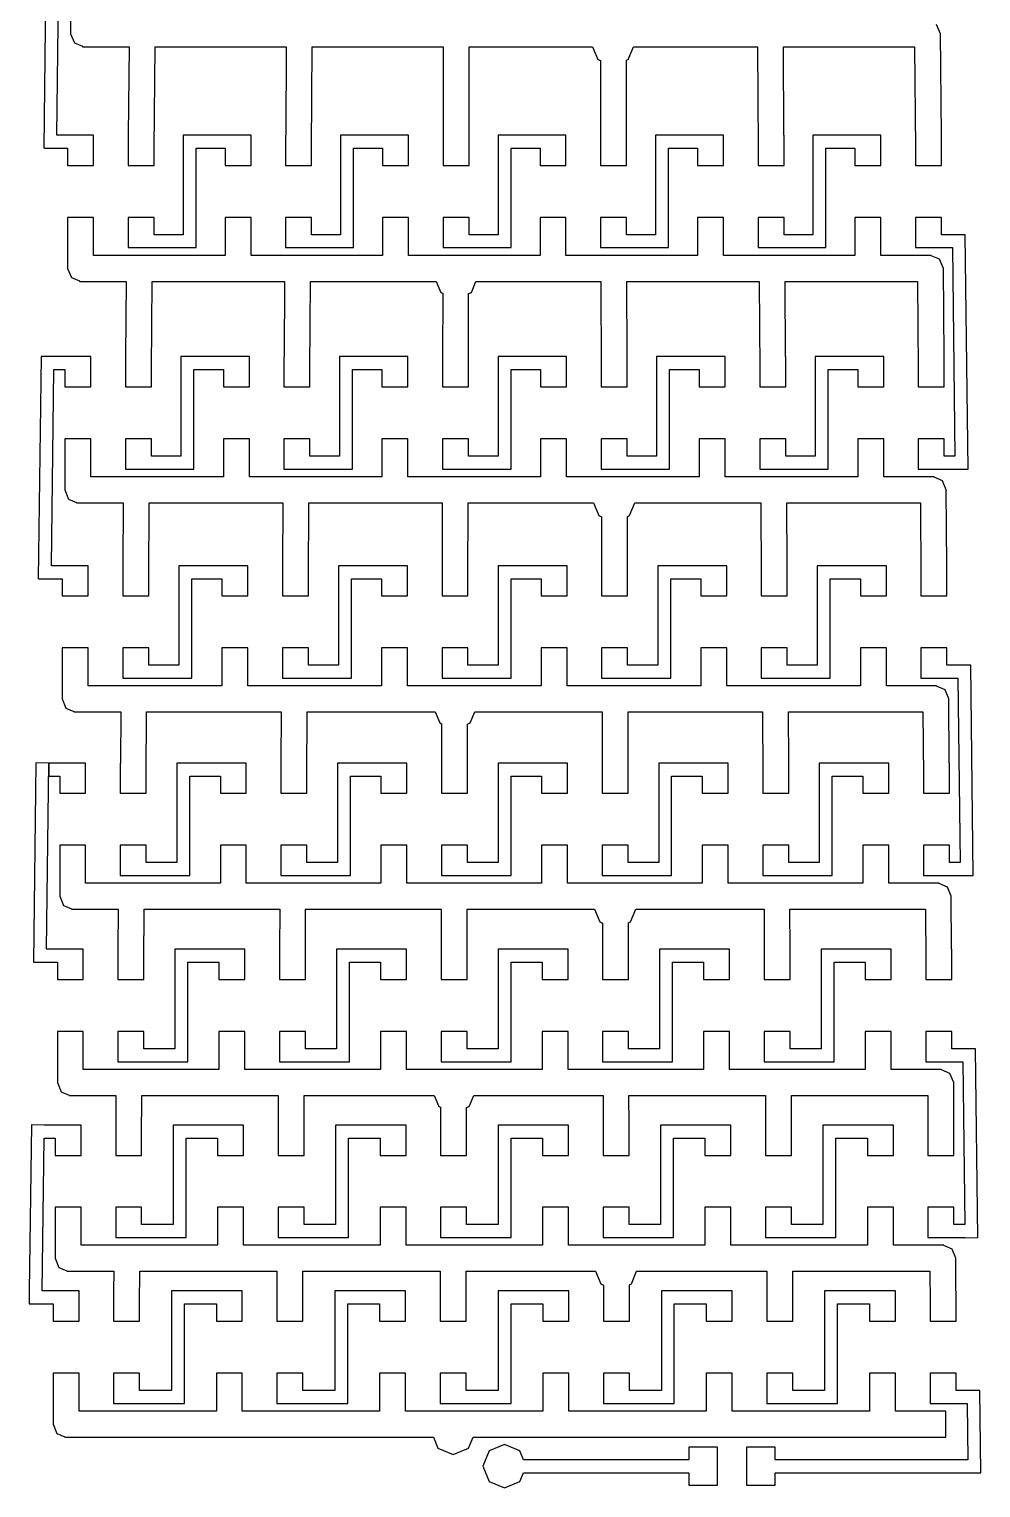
# Model space of a CAD drawing. Header units: metres. Extents: x 1 to 104, y 0 to 275.
# Drawn here: x 49 to 104, y 0.6 to 84.9 of the extents above; entities that cross this region are included whole.
import ezdxf

# ---------------------------------------------------------------- set-up
doc = ezdxf.new("R2010")
doc.units = ezdxf.units.M

msp = doc.modelspace()

# ---------------------------------------------------------------- linework, layer by layer
for p, q in [((50.0436, 92.3732), (49.8688, 78.0641)), ((50.6279, 78.8039), (50.7844, 91.614)), ((51.4186, 87.614), (51.4186, 84.664)), ((101.694, 84.664), (101.474, 85.1943)), ((51.4186, 84.664), (51.6383, 84.1337)), ((101.746, 78.8039), (101.694, 84.664)), ((51.6383, 84.1337), (52.1009, 83.942)), ((52.1009, 83.942), (52.1009, 83.914)), ((52.1009, 83.914), (54.7993, 83.914)), ((54.7993, 83.914), (54.7544, 78.8039)), ((56.2478, 78.0539), (56.2993, 83.914)), ((56.2993, 83.914), (63.8795, 83.914)), ((63.8795, 83.914), (63.8526, 78.8039)), ((65.3487, 78.0539), (65.3795, 83.914)), ((65.3795, 83.914), (72.9599, 83.914)), ((72.9599, 83.914), (72.9509, 78.8039)), ((74.4496, 78.0539), (74.4599, 83.914)), ((74.4599, 83.914), (81.5784, 83.914)), ((81.5784, 83.914), (81.8824, 83.1801)), ((83.6502, 83.1801), (83.9541, 83.914)), ((83.9541, 83.914), (91.1204, 83.914)), ((91.1204, 83.914), (91.1513, 78.0539)), ((92.6474, 78.8039), (92.6204, 83.914)), ((92.6204, 83.914), (100.201, 83.914)), ((100.201, 83.914), (100.252, 78.0539)), ((81.8824, 83.1801), (82.0415, 83.1142)), ((82.0415, 83.1142), (82.0504, 78.0539)), ((83.5415, 83.1351), (83.6502, 83.1801)), ((83.5491, 78.8039), (83.5415, 83.1351)), ((52.7478, 78.8039), (50.6279, 78.8039)), ((52.7478, 77.0539), (52.7478, 78.8039)), ((54.7544, 78.8039), (54.7478, 78.8039)), ((54.7478, 78.8039), (54.7478, 77.0539)), ((61.8487, 78.8039), (57.9232, 78.8039)), ((57.9232, 78.8039), (57.9232, 73.0539)), ((61.8487, 77.0539), (61.8487, 78.8039)), ((63.8526, 78.8039), (63.8487, 78.8039)), ((63.8487, 78.8039), (63.8487, 77.0539)), ((70.9496, 78.8039), (67.0241, 78.8039)), ((67.0241, 78.8039), (67.0241, 73.0539)), ((70.9496, 77.0539), (70.9496, 78.8039)), ((72.9509, 78.8039), (72.9496, 78.8039)), ((72.9496, 78.8039), (72.9496, 77.0539)), ((80.0504, 78.8039), (76.125, 78.8039)), ((76.125, 78.8039), (76.125, 73.0539)), ((80.0504, 77.0539), (80.0504, 78.8039)), ((83.5504, 78.8039), (83.5491, 78.8039)), ((83.5504, 77.0539), (83.5504, 78.8039)), ((89.1513, 78.8039), (85.2259, 78.8039)), ((85.2259, 78.8039), (85.2259, 73.0539)), ((89.1513, 77.0539), (89.1513, 78.8039)), ((92.6513, 78.8039), (92.6474, 78.8039)), ((92.6513, 77.0539), (92.6513, 78.8039)), ((98.2522, 78.8039), (94.3268, 78.8039)), ((94.3268, 78.8039), (94.3268, 73.0539)), ((98.2522, 77.0539), (98.2522, 78.8039)), ((101.752, 78.8039), (101.746, 78.8039)), ((101.752, 77.0539), (101.752, 78.8039)), ((49.8688, 78.0641), (49.9186, 78.0635)), ((49.9186, 78.0635), (49.9186, 78.0539)), ((49.9186, 78.0539), (51.2478, 78.0539)), ((51.2478, 78.0539), (51.2478, 77.0539)), ((56.2478, 77.0539), (56.2478, 78.0539)), ((58.6732, 78.0539), (60.3487, 78.0539)), ((58.6732, 72.3039), (58.6732, 78.0539)), ((60.3487, 78.0539), (60.3487, 77.0539)), ((65.3487, 77.0539), (65.3487, 78.0539)), ((67.7741, 78.0539), (69.4496, 78.0539)), ((67.7741, 72.3039), (67.7741, 78.0539)), ((69.4496, 78.0539), (69.4496, 77.0539)), ((74.4496, 77.0539), (74.4496, 78.0539)), ((76.875, 78.0539), (78.5504, 78.0539)), ((76.875, 72.3039), (76.875, 78.0539)), ((78.5504, 78.0539), (78.5504, 77.0539)), ((82.0504, 78.0539), (82.0504, 77.0539)), ((85.9759, 78.0539), (87.6513, 78.0539)), ((85.9759, 72.3039), (85.9759, 78.0539)), ((87.6513, 78.0539), (87.6513, 77.0539)), ((91.1513, 78.0539), (91.1513, 77.0539)), ((95.0768, 78.0539), (96.7522, 78.0539)), ((95.0768, 72.3039), (95.0768, 78.0539)), ((96.7522, 78.0539), (96.7522, 77.0539)), ((100.252, 78.0539), (100.252, 77.0539)), ((51.2478, 77.0539), (52.7478, 77.0539)), ((54.7478, 77.0539), (56.2478, 77.0539)), ((60.3487, 77.0539), (61.8487, 77.0539)), ((63.8487, 77.0539), (65.3487, 77.0539)), ((69.4496, 77.0539), (70.9496, 77.0539)), ((72.9496, 77.0539), (74.4496, 77.0539)), ((78.5504, 77.0539), (80.0504, 77.0539)), ((82.0504, 77.0539), (83.5504, 77.0539)), ((87.6513, 77.0539), (89.1513, 77.0539)), ((91.1513, 77.0539), (92.6513, 77.0539)), ((96.7522, 77.0539), (98.2522, 77.0539)), ((100.252, 77.0539), (101.752, 77.0539)), ((52.7478, 74.0539), (51.2478, 74.0539)), ((51.2478, 74.0539), (51.2478, 71.1039)), ((52.7478, 71.8539), (52.7478, 74.0539)), ((56.2478, 74.0539), (54.7478, 74.0539)), ((54.7478, 74.0539), (54.7478, 72.3039)), ((56.2478, 73.0539), (56.2478, 74.0539)), ((61.8487, 74.0539), (60.3487, 74.0539)), ((60.3487, 74.0539), (60.3487, 71.8539)), ((61.8487, 71.8539), (61.8487, 74.0539)), ((65.3487, 74.0539), (63.8487, 74.0539)), ((63.8487, 74.0539), (63.8487, 72.3039)), ((65.3487, 73.0539), (65.3487, 74.0539)), ((70.9496, 74.0539), (69.4496, 74.0539)), ((69.4496, 74.0539), (69.4496, 71.8539)), ((70.9496, 71.8539), (70.9496, 74.0539)), ((74.4496, 74.0539), (72.9496, 74.0539)), ((72.9496, 74.0539), (72.9496, 72.3039)), ((74.4496, 73.0539), (74.4496, 74.0539)), ((80.0504, 74.0539), (78.5504, 74.0539)), ((78.5504, 74.0539), (78.5504, 71.8539)), ((80.0504, 71.8539), (80.0504, 74.0539)), ((83.5504, 74.0539), (82.0504, 74.0539)), ((82.0504, 74.0539), (82.0504, 72.3039)), ((83.5504, 73.0539), (83.5504, 74.0539)), ((89.1513, 74.0539), (87.6513, 74.0539)), ((87.6513, 74.0539), (87.6513, 71.8539)), ((89.1513, 71.8539), (89.1513, 74.0539)), ((92.6513, 74.0539), (91.1513, 74.0539)), ((91.1513, 74.0539), (91.1513, 72.3039)), ((92.6513, 73.0539), (92.6513, 74.0539)), ((98.2522, 74.0539), (96.7522, 74.0539)), ((96.7522, 74.0539), (96.7522, 71.8539)), ((98.2522, 71.8539), (98.2522, 74.0539)), ((101.752, 74.0539), (100.252, 74.0539)), ((100.252, 74.0539), (100.252, 72.3039)), ((101.752, 73.0539), (101.752, 74.0539)), ((57.9232, 73.0539), (56.2478, 73.0539)), ((67.0241, 73.0539), (65.3487, 73.0539)), ((76.125, 73.0539), (74.4496, 73.0539)), ((85.2259, 73.0539), (83.5504, 73.0539)), ((94.3268, 73.0539), (92.6513, 73.0539)), ((102.752, 73.0539), (101.752, 73.0539)), ((103.127, 73.0539), (102.752, 73.0493)), ((102.752, 73.0493), (102.752, 73.0539)), ((103.293, 59.5059), (103.127, 73.0539)), ((60.3487, 71.8539), (52.7478, 71.8539)), ((54.7478, 72.3039), (58.6732, 72.3039)), ((69.4496, 71.8539), (61.8487, 71.8539)), ((63.8487, 72.3039), (67.7741, 72.3039)), ((78.5504, 71.8539), (70.9496, 71.8539)), ((72.9496, 72.3039), (76.875, 72.3039)), ((87.6513, 71.8539), (80.0504, 71.8539)), ((82.0504, 72.3039), (85.9759, 72.3039)), ((96.7522, 71.8539), (89.1513, 71.8539)), ((91.1513, 72.3039), (95.0768, 72.3039)), ((101.16, 71.8539), (98.2522, 71.8539)), ((100.252, 72.3039), (102.386, 72.3039)), ((101.16, 71.8353), (101.16, 71.8539)), ((101.645, 71.6342), (101.16, 71.8353)), ((102.386, 72.3039), (102.534, 60.2549)), ((51.2478, 71.1039), (51.4674, 70.5736)), ((101.865, 71.1039), (101.645, 71.6342)), ((101.907, 66.0049), (101.865, 71.1039)), ((51.4674, 70.5736), (51.9301, 70.3819)), ((51.9301, 70.3819), (51.9301, 70.3539)), ((51.9301, 70.3539), (54.6288, 70.3539)), ((54.6288, 70.3539), (54.5928, 66.0049)), ((56.0865, 65.2549), (56.1288, 70.3539)), ((56.1288, 70.3539), (63.7773, 70.3539)), ((63.7773, 70.3539), (63.7556, 66.0049)), ((65.2519, 65.2549), (65.2773, 70.3539)), ((65.2773, 70.3539), (72.5531, 70.3539)), ((72.5531, 70.3539), (72.8157, 69.72)), ((74.5834, 69.72), (74.846, 70.3539)), ((74.846, 70.3539), (82.0742, 70.3539)), ((82.0742, 70.3539), (82.0827, 65.2549)), ((83.5815, 66.0049), (83.5742, 70.3539)), ((83.5742, 70.3539), (91.2227, 70.3539)), ((91.2227, 70.3539), (91.2481, 65.2549)), ((92.7443, 66.0049), (92.7227, 70.3539)), ((92.7227, 70.3539), (100.371, 70.3539)), ((100.371, 70.3539), (100.413, 65.2549)), ((72.8157, 69.72), (72.9246, 69.6749)), ((72.9246, 69.6749), (72.9185, 66.0049)), ((74.4173, 65.2549), (74.4246, 69.6543)), ((74.4246, 69.6543), (74.5834, 69.72)), ((49.7116, 66.014), (49.5548, 53.1842)), ((50.4615, 66.0049), (49.7116, 66.014)), ((52.5865, 66.0049), (50.4615, 66.0049)), ((52.5865, 64.2549), (52.5865, 66.0049)), ((54.5928, 66.0049), (54.5865, 66.0049)), ((54.5865, 66.0049), (54.5865, 64.2549)), ((61.7519, 66.0049), (57.7942, 66.0049)), ((57.7942, 66.0049), (57.7942, 60.2549)), ((61.7519, 64.2549), (61.7519, 66.0049)), ((63.7556, 66.0049), (63.7519, 66.0049)), ((63.7519, 66.0049), (63.7519, 64.2549)), ((70.9173, 66.0049), (66.9596, 66.0049)), ((66.9596, 66.0049), (66.9596, 60.2549)), ((70.9173, 64.2549), (70.9173, 66.0049)), ((72.9185, 66.0049), (72.9173, 66.0049)), ((72.9173, 66.0049), (72.9173, 64.2549)), ((80.0827, 66.0049), (76.125, 66.0049)), ((76.125, 66.0049), (76.125, 60.2549)), ((80.0827, 64.2549), (80.0827, 66.0049)), ((83.5827, 66.0049), (83.5815, 66.0049)), ((83.5827, 64.2549), (83.5827, 66.0049)), ((89.2481, 66.0049), (85.2904, 66.0049)), ((85.2904, 66.0049), (85.2904, 60.2549)), ((89.2481, 64.2549), (89.2481, 66.0049)), ((92.7481, 66.0049), (92.7443, 66.0049)), ((92.7481, 64.2549), (92.7481, 66.0049)), ((98.4135, 66.0049), (94.4558, 66.0049)), ((94.4558, 66.0049), (94.4558, 60.2549)), ((98.4135, 64.2549), (98.4135, 66.0049)), ((101.913, 66.0049), (101.907, 66.0049)), ((101.913, 64.2549), (101.913, 66.0049)), ((50.3139, 53.9241), (50.4524, 65.2549)), ((50.4524, 65.2549), (51.0865, 65.2549)), ((51.0865, 65.2549), (51.0865, 64.2549)), ((56.0865, 64.2549), (56.0865, 65.2549)), ((58.5442, 65.2549), (60.2519, 65.2549)), ((58.5442, 59.5049), (58.5442, 65.2549)), ((60.2519, 65.2549), (60.2519, 64.2549)), ((65.2519, 64.2549), (65.2519, 65.2549)), ((67.7096, 65.2549), (69.4173, 65.2549)), ((67.7096, 59.5049), (67.7096, 65.2549)), ((69.4173, 65.2549), (69.4173, 64.2549)), ((74.4173, 64.2549), (74.4173, 65.2549)), ((76.875, 65.2549), (78.5827, 65.2549)), ((76.875, 59.5049), (76.875, 65.2549)), ((78.5827, 65.2549), (78.5827, 64.2549)), ((82.0827, 65.2549), (82.0827, 64.2549)), ((86.0404, 65.2549), (87.7481, 65.2549)), ((86.0404, 59.5049), (86.0404, 65.2549)), ((87.7481, 65.2549), (87.7481, 64.2549)), ((91.2481, 65.2549), (91.2481, 64.2549)), ((95.2058, 65.2549), (96.9135, 65.2549)), ((95.2058, 59.5049), (95.2058, 65.2549)), ((96.9135, 65.2549), (96.9135, 64.2549)), ((100.413, 65.2549), (100.413, 64.2549)), ((51.0865, 64.2549), (52.5865, 64.2549)), ((54.5865, 64.2549), (56.0865, 64.2549)), ((60.2519, 64.2549), (61.7519, 64.2549)), ((63.7519, 64.2549), (65.2519, 64.2549)), ((69.4173, 64.2549), (70.9173, 64.2549)), ((72.9173, 64.2549), (74.4173, 64.2549)), ((78.5827, 64.2549), (80.0827, 64.2549)), ((82.0827, 64.2549), (83.5827, 64.2549)), ((87.7481, 64.2549), (89.2481, 64.2549)), ((91.2481, 64.2549), (92.7481, 64.2549)), ((96.9135, 64.2549), (98.4135, 64.2549)), ((100.413, 64.2549), (101.913, 64.2549)), ((52.5865, 61.2549), (51.0865, 61.2549)), ((51.0865, 61.2549), (51.0865, 58.3049)), ((52.5865, 59.0549), (52.5865, 61.2549)), ((56.0865, 61.2549), (54.5865, 61.2549)), ((54.5865, 61.2549), (54.5865, 59.5049)), ((56.0865, 60.2549), (56.0865, 61.2549)), ((61.7519, 61.2549), (60.2519, 61.2549)), ((60.2519, 61.2549), (60.2519, 59.0549)), ((61.7519, 59.0549), (61.7519, 61.2549)), ((65.2519, 61.2549), (63.7519, 61.2549)), ((63.7519, 61.2549), (63.7519, 59.5049)), ((65.2519, 60.2549), (65.2519, 61.2549)), ((70.9173, 61.2549), (69.4173, 61.2549)), ((69.4173, 61.2549), (69.4173, 59.0549)), ((70.9173, 59.0549), (70.9173, 61.2549)), ((74.4173, 61.2549), (72.9173, 61.2549)), ((72.9173, 61.2549), (72.9173, 59.5049)), ((74.4173, 60.2549), (74.4173, 61.2549)), ((80.0827, 61.2549), (78.5827, 61.2549)), ((78.5827, 61.2549), (78.5827, 59.0549)), ((80.0827, 59.0549), (80.0827, 61.2549)), ((83.5827, 61.2549), (82.0827, 61.2549)), ((82.0827, 61.2549), (82.0827, 59.5049)), ((83.5827, 60.2549), (83.5827, 61.2549)), ((89.2481, 61.2549), (87.7481, 61.2549)), ((87.7481, 61.2549), (87.7481, 59.0549)), ((89.2481, 59.0549), (89.2481, 61.2549)), ((92.7481, 61.2549), (91.2481, 61.2549)), ((91.2481, 61.2549), (91.2481, 59.5049)), ((92.7481, 60.2549), (92.7481, 61.2549)), ((98.4135, 61.2549), (96.9135, 61.2549)), ((96.9135, 61.2549), (96.9135, 59.0549)), ((98.4135, 59.0549), (98.4135, 61.2549)), ((101.913, 61.2549), (100.413, 61.2549)), ((100.413, 61.2549), (100.413, 59.5049)), ((101.913, 60.2549), (101.913, 61.2549)), ((57.7942, 60.2549), (56.0865, 60.2549)), ((66.9596, 60.2549), (65.2519, 60.2549)), ((76.125, 60.2549), (74.4173, 60.2549)), ((85.2904, 60.2549), (83.5827, 60.2549)), ((94.4558, 60.2549), (92.7481, 60.2549)), ((102.534, 60.2549), (101.913, 60.2549)), ((60.2519, 59.0549), (52.5865, 59.0549)), ((54.5865, 59.5049), (58.5442, 59.5049)), ((69.4173, 59.0549), (61.7519, 59.0549)), ((63.7519, 59.5049), (67.7096, 59.5049)), ((78.5827, 59.0549), (70.9173, 59.0549)), ((72.9173, 59.5049), (76.875, 59.5049)), ((87.7481, 59.0549), (80.0827, 59.0549)), ((82.0827, 59.5049), (86.0404, 59.5049)), ((96.9135, 59.0549), (89.2481, 59.0549)), ((91.2481, 59.5049), (95.2058, 59.5049)), ((101.321, 59.0549), (98.4135, 59.0549)), ((100.413, 59.5049), (102.543, 59.5049)), ((101.321, 59.0362), (101.321, 59.0549)), ((101.807, 58.8352), (101.321, 59.0362)), ((102.543, 59.4967), (103.293, 59.5059)), ((102.543, 59.5049), (102.543, 59.4967)), ((51.0865, 58.3049), (51.3062, 57.7745)), ((102.026, 58.3049), (101.807, 58.8352)), ((102.06, 53.9241), (102.026, 58.3049)), ((51.3062, 57.7745), (51.7689, 57.5829)), ((51.7689, 57.5829), (51.7689, 57.5549)), ((51.7689, 57.5549), (54.468, 57.5549)), ((54.468, 57.5549), (54.4401, 53.9241)), ((55.9344, 53.1741), (55.968, 57.5549)), ((55.968, 57.5549), (63.6808, 57.5549)), ((63.6808, 57.5549), (63.6641, 53.9241)), ((65.1606, 53.1741), (65.1808, 57.5549)), ((65.1808, 57.5549), (72.8936, 57.5549)), ((72.8936, 57.5549), (72.888, 53.9241)), ((74.3869, 53.1741), (74.3936, 57.5549)), ((74.3936, 57.5549), (81.6448, 57.5549)), ((81.6448, 57.5549), (81.9488, 56.821)), ((83.7166, 56.821), (84.0206, 57.5549)), ((84.0206, 57.5549), (91.3192, 57.5549)), ((91.3192, 57.5549), (91.3394, 53.1741)), ((92.8359, 53.9241), (92.8192, 57.5549)), ((92.8192, 57.5549), (100.532, 57.5549)), ((100.532, 57.5549), (100.566, 53.1741)), ((81.9488, 56.821), (82.1076, 56.7552)), ((82.1076, 56.7552), (82.1131, 53.1741)), ((83.6076, 56.7758), (83.7166, 56.821)), ((83.612, 53.9241), (83.6076, 56.7758)), ((49.5548, 53.1842), (49.5865, 53.1839)), ((49.5865, 53.1839), (49.5865, 53.1741)), ((49.5865, 53.1741), (50.9344, 53.1741)), ((52.4344, 53.9241), (50.3139, 53.9241)), ((50.9344, 53.1741), (50.9344, 52.1741)), ((52.4344, 52.1741), (52.4344, 53.9241)), ((54.4401, 53.9241), (54.4344, 53.9241)), ((54.4344, 53.9241), (54.4344, 52.1741)), ((55.9344, 52.1741), (55.9344, 53.1741)), ((61.6606, 53.9241), (57.6725, 53.9241)), ((57.6725, 53.9241), (57.6725, 48.1741)), ((58.4225, 53.1741), (60.1606, 53.1741)), ((58.4225, 47.4241), (58.4225, 53.1741)), ((60.1606, 53.1741), (60.1606, 52.1741)), ((61.6606, 52.1741), (61.6606, 53.9241)), ((63.6641, 53.9241), (63.6606, 53.9241)), ((63.6606, 53.9241), (63.6606, 52.1741)), ((65.1606, 52.1741), (65.1606, 53.1741)), ((70.8869, 53.9241), (66.8987, 53.9241)), ((66.8987, 53.9241), (66.8987, 48.1741)), ((67.6487, 53.1741), (69.3869, 53.1741)), ((67.6487, 47.4241), (67.6487, 53.1741)), ((69.3869, 53.1741), (69.3869, 52.1741)), ((70.8869, 52.1741), (70.8869, 53.9241)), ((72.888, 53.9241), (72.8869, 53.9241)), ((72.8869, 53.9241), (72.8869, 52.1741)), ((74.3869, 52.1741), (74.3869, 53.1741)), ((80.1131, 53.9241), (76.125, 53.9241)), ((76.125, 53.9241), (76.125, 48.1741)), ((76.875, 53.1741), (78.6131, 53.1741)), ((76.875, 47.4241), (76.875, 53.1741)), ((78.6131, 53.1741), (78.6131, 52.1741)), ((80.1131, 52.1741), (80.1131, 53.9241)), ((82.1131, 53.1741), (82.1131, 52.1741)), ((83.6131, 53.9241), (83.612, 53.9241)), ((83.6131, 52.1741), (83.6131, 53.9241)), ((89.3394, 53.9241), (85.3513, 53.9241)), ((85.3513, 53.9241), (85.3513, 48.1741)), ((86.1013, 53.1741), (87.8394, 53.1741)), ((86.1013, 47.4241), (86.1013, 53.1741)), ((87.8394, 53.1741), (87.8394, 52.1741)), ((89.3394, 52.1741), (89.3394, 53.9241)), ((91.3394, 53.1741), (91.3394, 52.1741)), ((92.8394, 53.9241), (92.8359, 53.9241)), ((92.8394, 52.1741), (92.8394, 53.9241)), ((98.5656, 53.9241), (94.5775, 53.9241)), ((94.5775, 53.9241), (94.5775, 48.1741)), ((95.3275, 53.1741), (97.0656, 53.1741)), ((95.3275, 47.4241), (95.3275, 53.1741)), ((97.0656, 53.1741), (97.0656, 52.1741)), ((98.5656, 52.1741), (98.5656, 53.9241)), ((100.566, 53.1741), (100.566, 52.1741)), ((102.066, 53.9241), (102.06, 53.9241)), ((102.066, 52.1741), (102.066, 53.9241)), ((50.9344, 52.1741), (52.4344, 52.1741)), ((54.4344, 52.1741), (55.9344, 52.1741)), ((60.1606, 52.1741), (61.6606, 52.1741)), ((63.6606, 52.1741), (65.1606, 52.1741)), ((69.3869, 52.1741), (70.8869, 52.1741)), ((72.8869, 52.1741), (74.3869, 52.1741)), ((78.6131, 52.1741), (80.1131, 52.1741)), ((82.1131, 52.1741), (83.6131, 52.1741)), ((87.8394, 52.1741), (89.3394, 52.1741)), ((91.3394, 52.1741), (92.8394, 52.1741)), ((97.0656, 52.1741), (98.5656, 52.1741)), ((100.566, 52.1741), (102.066, 52.1741)), ((52.4344, 49.1741), (50.9344, 49.1741)), ((50.9344, 49.1741), (50.9344, 46.2241)), ((52.4344, 46.9741), (52.4344, 49.1741)), ((55.9344, 49.1741), (54.4344, 49.1741)), ((54.4344, 49.1741), (54.4344, 47.4241)), ((55.9344, 48.1741), (55.9344, 49.1741)), ((61.6606, 49.1741), (60.1606, 49.1741)), ((60.1606, 49.1741), (60.1606, 46.9741)), ((61.6606, 46.9741), (61.6606, 49.1741)), ((65.1606, 49.1741), (63.6606, 49.1741)), ((63.6606, 49.1741), (63.6606, 47.4241)), ((65.1606, 48.1741), (65.1606, 49.1741)), ((70.8869, 49.1741), (69.3869, 49.1741)), ((69.3869, 49.1741), (69.3869, 46.9741)), ((70.8869, 46.9741), (70.8869, 49.1741)), ((74.3869, 49.1741), (72.8869, 49.1741)), ((72.8869, 49.1741), (72.8869, 47.4241)), ((74.3869, 48.1741), (74.3869, 49.1741)), ((80.1131, 49.1741), (78.6131, 49.1741)), ((78.6131, 49.1741), (78.6131, 46.9741)), ((80.1131, 46.9741), (80.1131, 49.1741)), ((83.6131, 49.1741), (82.1131, 49.1741)), ((82.1131, 49.1741), (82.1131, 47.4241)), ((83.6131, 48.1741), (83.6131, 49.1741)), ((89.3394, 49.1741), (87.8394, 49.1741)), ((87.8394, 49.1741), (87.8394, 46.9741)), ((89.3394, 46.9741), (89.3394, 49.1741)), ((92.8394, 49.1741), (91.3394, 49.1741)), ((91.3394, 49.1741), (91.3394, 47.4241)), ((92.8394, 48.1741), (92.8394, 49.1741)), ((98.5656, 49.1741), (97.0656, 49.1741)), ((97.0656, 49.1741), (97.0656, 46.9741)), ((98.5656, 46.9741), (98.5656, 49.1741)), ((102.066, 49.1741), (100.566, 49.1741)), ((100.566, 49.1741), (100.566, 47.4241)), ((102.066, 48.1741), (102.066, 49.1741)), ((57.6725, 48.1741), (55.9344, 48.1741)), ((66.8987, 48.1741), (65.1606, 48.1741)), ((76.125, 48.1741), (74.3869, 48.1741)), ((85.3513, 48.1741), (83.6131, 48.1741)), ((94.5775, 48.1741), (92.8394, 48.1741)), ((103.066, 48.1741), (102.066, 48.1741)), ((103.441, 48.1741), (103.066, 48.1696)), ((103.066, 48.1696), (103.066, 48.1741)), ((103.589, 36.0223), (103.441, 48.1741)), ((54.4344, 47.4241), (58.4225, 47.4241)), ((63.6606, 47.4241), (67.6487, 47.4241)), ((72.8869, 47.4241), (76.875, 47.4241)), ((82.1131, 47.4241), (86.1013, 47.4241)), ((91.3394, 47.4241), (95.3275, 47.4241)), ((100.566, 47.4241), (102.7, 47.4241)), ((102.7, 47.4241), (102.83, 36.7714)), ((60.1606, 46.9741), (52.4344, 46.9741)), ((69.3869, 46.9741), (61.6606, 46.9741)), ((78.6131, 46.9741), (70.8869, 46.9741)), ((87.8394, 46.9741), (80.1131, 46.9741)), ((97.0656, 46.9741), (89.3394, 46.9741)), ((101.473, 46.9741), (98.5656, 46.9741)), ((101.473, 46.9555), (101.473, 46.9741)), ((101.959, 46.7545), (101.473, 46.9555)), ((102.178, 46.2241), (101.959, 46.7545)), ((50.9344, 46.2241), (51.154, 45.6938)), ((51.154, 45.6938), (51.6167, 45.5022)), ((102.204, 42.5214), (102.178, 46.2241)), ((51.6167, 45.5022), (51.6167, 45.4741)), ((51.6167, 45.4741), (54.3164, 45.4741)), ((54.3164, 45.4741), (54.2959, 42.5214)), ((55.7907, 41.7714), (55.8164, 45.4741)), ((55.8164, 45.4741), (63.5898, 45.4741)), ((63.5898, 45.4741), (63.5775, 42.5214)), ((65.0744, 41.7714), (65.0898, 45.4741)), ((65.0898, 45.4741), (72.4904, 45.4741)), ((72.4904, 45.4741), (72.753, 44.8403)), ((72.753, 44.8403), (72.8623, 44.795)), ((72.8623, 44.795), (72.8592, 42.5214)), ((74.3581, 41.7714), (74.3623, 44.7746)), ((74.3623, 44.7746), (74.5208, 44.8403)), ((74.5208, 44.8403), (74.7833, 45.4741)), ((74.7833, 45.4741), (82.1367, 45.4741)), ((82.1367, 45.4741), (82.1418, 41.7714)), ((83.6408, 42.5214), (83.6367, 45.4741)), ((83.6367, 45.4741), (91.4101, 45.4741)), ((91.4101, 45.4741), (91.4256, 41.7714)), ((92.9224, 42.5214), (92.9102, 45.4741)), ((92.9102, 45.4741), (100.684, 45.4741)), ((100.684, 45.4741), (100.709, 41.7714)), ((49.4158, 42.5306), (49.2751, 31.0186)), ((50.1657, 42.5214), (49.4158, 42.5306)), ((50.0342, 31.7586), (50.1657, 42.5214)), ((50.1657, 42.5214), (50.1566, 41.7714)), ((52.2907, 42.5214), (50.1657, 42.5214)), ((52.2907, 40.7714), (52.2907, 42.5214)), ((54.2959, 42.5214), (54.2907, 42.5214)), ((54.2907, 42.5214), (54.2907, 40.7714)), ((61.5744, 42.5214), (57.5576, 42.5214)), ((57.5576, 42.5214), (57.5576, 36.7714)), ((61.5744, 40.7714), (61.5744, 42.5214)), ((63.5775, 42.5214), (63.5744, 42.5214)), ((63.5744, 42.5214), (63.5744, 40.7714)), ((70.8581, 42.5214), (66.8413, 42.5214)), ((66.8413, 42.5214), (66.8413, 36.7714)), ((70.8581, 40.7714), (70.8581, 42.5214)), ((72.8592, 42.5214), (72.8581, 42.5214)), ((72.8581, 42.5214), (72.8581, 40.7714)), ((80.1418, 42.5214), (76.125, 42.5214)), ((76.125, 42.5214), (76.125, 36.7714)), ((80.1418, 40.7714), (80.1418, 42.5214)), ((83.6418, 42.5214), (83.6408, 42.5214)), ((83.6418, 40.7714), (83.6418, 42.5214)), ((89.4256, 42.5214), (85.4087, 42.5214)), ((85.4087, 42.5214), (85.4087, 36.7714)), ((89.4256, 40.7714), (89.4256, 42.5214)), ((92.9256, 42.5214), (92.9224, 42.5214)), ((92.9256, 40.7714), (92.9256, 42.5214)), ((98.7093, 42.5214), (94.6924, 42.5214)), ((94.6924, 42.5214), (94.6924, 36.7714)), ((98.7093, 40.7714), (98.7093, 42.5214)), ((102.209, 42.5214), (102.204, 42.5214)), ((102.209, 40.7714), (102.209, 42.5214)), ((50.1566, 41.7714), (50.7907, 41.7714)), ((50.7907, 41.7714), (50.7907, 40.7714)), ((55.7907, 40.7714), (55.7907, 41.7714)), ((58.3076, 41.7714), (60.0744, 41.7714)), ((58.3076, 36.0214), (58.3076, 41.7714)), ((60.0744, 41.7714), (60.0744, 40.7714)), ((65.0744, 40.7714), (65.0744, 41.7714)), ((67.5913, 41.7714), (69.3581, 41.7714)), ((67.5913, 36.0214), (67.5913, 41.7714)), ((69.3581, 41.7714), (69.3581, 40.7714)), ((74.3581, 40.7714), (74.3581, 41.7714)), ((76.875, 41.7714), (78.6418, 41.7714)), ((76.875, 36.0214), (76.875, 41.7714)), ((78.6418, 41.7714), (78.6418, 40.7714)), ((82.1418, 41.7714), (82.1418, 40.7714)), ((86.1587, 41.7714), (87.9256, 41.7714)), ((86.1587, 36.0214), (86.1587, 41.7714)), ((87.9256, 41.7714), (87.9256, 40.7714)), ((91.4256, 41.7714), (91.4256, 40.7714)), ((95.4424, 41.7714), (97.2093, 41.7714)), ((95.4424, 36.0214), (95.4424, 41.7714)), ((97.2093, 41.7714), (97.2093, 40.7714)), ((100.709, 41.7714), (100.709, 40.7714)), ((50.7907, 40.7714), (52.2907, 40.7714)), ((54.2907, 40.7714), (55.7907, 40.7714)), ((60.0744, 40.7714), (61.5744, 40.7714)), ((63.5744, 40.7714), (65.0744, 40.7714)), ((69.3581, 40.7714), (70.8581, 40.7714)), ((72.8581, 40.7714), (74.3581, 40.7714)), ((78.6418, 40.7714), (80.1418, 40.7714)), ((82.1418, 40.7714), (83.6418, 40.7714)), ((87.9256, 40.7714), (89.4256, 40.7714)), ((91.4256, 40.7714), (92.9256, 40.7714)), ((97.2093, 40.7714), (98.7093, 40.7714)), ((100.709, 40.7714), (102.209, 40.7714)), ((52.2907, 37.7714), (50.7907, 37.7714)), ((50.7907, 37.7714), (50.7907, 34.8214)), ((52.2907, 35.5714), (52.2907, 37.7714)), ((55.7907, 37.7714), (54.2907, 37.7714)), ((54.2907, 37.7714), (54.2907, 36.0214)), ((55.7907, 36.7714), (55.7907, 37.7714)), ((61.5744, 37.7714), (60.0744, 37.7714)), ((60.0744, 37.7714), (60.0744, 35.5714)), ((61.5744, 35.5714), (61.5744, 37.7714)), ((65.0744, 37.7714), (63.5744, 37.7714)), ((63.5744, 37.7714), (63.5744, 36.0214)), ((65.0744, 36.7714), (65.0744, 37.7714)), ((70.8581, 37.7714), (69.3581, 37.7714)), ((69.3581, 37.7714), (69.3581, 35.5714)), ((70.8581, 35.5714), (70.8581, 37.7714)), ((74.3581, 37.7714), (72.8581, 37.7714)), ((72.8581, 37.7714), (72.8581, 36.0214)), ((74.3581, 36.7714), (74.3581, 37.7714)), ((80.1418, 37.7714), (78.6418, 37.7714)), ((78.6418, 37.7714), (78.6418, 35.5714)), ((80.1418, 35.5714), (80.1418, 37.7714)), ((83.6418, 37.7714), (82.1418, 37.7714)), ((82.1418, 37.7714), (82.1418, 36.0214)), ((83.6418, 36.7714), (83.6418, 37.7714)), ((89.4256, 37.7714), (87.9256, 37.7714)), ((87.9256, 37.7714), (87.9256, 35.5714)), ((89.4256, 35.5714), (89.4256, 37.7714)), ((92.9256, 37.7714), (91.4256, 37.7714)), ((91.4256, 37.7714), (91.4256, 36.0214)), ((92.9256, 36.7714), (92.9256, 37.7714)), ((98.7093, 37.7714), (97.2093, 37.7714)), ((97.2093, 37.7714), (97.2093, 35.5714)), ((98.7093, 35.5714), (98.7093, 37.7714)), ((102.209, 37.7714), (100.709, 37.7714)), ((100.709, 37.7714), (100.709, 36.0214)), ((102.209, 36.7714), (102.209, 37.7714)), ((57.5576, 36.7714), (55.7907, 36.7714)), ((66.8413, 36.7714), (65.0744, 36.7714)), ((76.125, 36.7714), (74.3581, 36.7714)), ((85.4087, 36.7714), (83.6418, 36.7714)), ((94.6924, 36.7714), (92.9256, 36.7714)), ((102.83, 36.7714), (102.209, 36.7714)), ((60.0744, 35.5714), (52.2907, 35.5714)), ((54.2907, 36.0214), (58.3076, 36.0214)), ((69.3581, 35.5714), (61.5744, 35.5714)), ((63.5744, 36.0214), (67.5913, 36.0214)), ((78.6418, 35.5714), (70.8581, 35.5714)), ((72.8581, 36.0214), (76.875, 36.0214)), ((87.9256, 35.5714), (80.1418, 35.5714)), ((82.1418, 36.0214), (86.1587, 36.0214)), ((97.2093, 35.5714), (89.4256, 35.5714)), ((91.4256, 36.0214), (95.4424, 36.0214)), ((101.617, 35.5714), (98.7093, 35.5714)), ((100.709, 36.0214), (102.839, 36.0214)), ((101.617, 35.5527), (101.617, 35.5714)), ((102.102, 35.3517), (101.617, 35.5527)), ((102.839, 36.0132), (103.589, 36.0223)), ((102.839, 36.0214), (102.839, 36.0132)), ((50.7907, 34.8214), (51.0104, 34.2911)), ((102.322, 34.8214), (102.102, 35.3517)), ((102.34, 31.7586), (102.322, 34.8214)), ((51.0104, 34.2911), (51.4731, 34.0994)), ((51.4731, 34.0994), (51.4731, 34.0714)), ((51.4731, 34.0714), (54.1735, 34.0714)), ((54.1735, 34.0714), (54.1596, 31.7586)), ((55.6551, 31.0086), (55.6735, 34.0714)), ((55.6735, 34.0714), (63.5041, 34.0714)), ((63.5041, 34.0714), (63.4958, 31.7586)), ((64.9931, 31.0086), (65.0041, 34.0714)), ((65.0041, 34.0714), (72.8347, 34.0714)), ((72.8347, 34.0714), (72.8319, 31.7586)), ((74.331, 31.0086), (74.3347, 34.0714)), ((74.3347, 34.0714), (81.704, 34.0714)), ((81.704, 34.0714), (82.008, 33.3375)), ((83.7757, 33.3375), (84.0797, 34.0714)), ((84.0797, 34.0714), (91.4959, 34.0714)), ((91.4959, 34.0714), (91.5069, 31.0086)), ((93.0042, 31.7586), (92.9959, 34.0714)), ((92.9959, 34.0714), (100.826, 34.0714)), ((100.826, 34.0714), (100.845, 31.0086)), ((82.008, 33.3375), (82.1663, 33.272)), ((82.1663, 33.272), (82.169, 31.0086)), ((83.6662, 33.2922), (83.7757, 33.3375)), ((83.6681, 31.7586), (83.6662, 33.2922)), ((52.1551, 31.7586), (50.0342, 31.7586)), ((52.1551, 30.0086), (52.1551, 31.7586)), ((54.1596, 31.7586), (54.1551, 31.7586)), ((54.1551, 31.7586), (54.1551, 30.0086)), ((61.4931, 31.7586), (57.4491, 31.7586)), ((57.4491, 31.7586), (57.4491, 26.0086)), ((61.4931, 30.0086), (61.4931, 31.7586)), ((63.4958, 31.7586), (63.4931, 31.7586)), ((63.4931, 31.7586), (63.4931, 30.0086)), ((70.831, 31.7586), (66.787, 31.7586)), ((66.787, 31.7586), (66.787, 26.0086)), ((70.831, 30.0086), (70.831, 31.7586)), ((72.8319, 31.7586), (72.831, 31.7586)), ((72.831, 31.7586), (72.831, 30.0086)), ((80.169, 31.7586), (76.125, 31.7586)), ((76.125, 31.7586), (76.125, 26.0086)), ((80.169, 30.0086), (80.169, 31.7586)), ((83.669, 31.7586), (83.6681, 31.7586)), ((83.669, 30.0086), (83.669, 31.7586)), ((89.5069, 31.7586), (85.4629, 31.7586)), ((85.4629, 31.7586), (85.4629, 26.0086)), ((89.5069, 30.0086), (89.5069, 31.7586)), ((93.0069, 31.7586), (93.0042, 31.7586)), ((93.0069, 30.0086), (93.0069, 31.7586)), ((98.8448, 31.7586), (94.8009, 31.7586)), ((94.8009, 31.7586), (94.8009, 26.0086)), ((98.8448, 30.0086), (98.8448, 31.7586)), ((102.345, 31.7586), (102.34, 31.7586)), ((102.345, 30.0086), (102.345, 31.7586)), ((49.2751, 31.0186), (49.2907, 31.0185)), ((49.2907, 31.0185), (49.2907, 31.0086)), ((49.2907, 31.0086), (50.6551, 31.0086)), ((50.6551, 31.0086), (50.6551, 30.0086)), ((55.6551, 30.0086), (55.6551, 31.0086)), ((58.1991, 31.0086), (59.9931, 31.0086)), ((58.1991, 25.2586), (58.1991, 31.0086)), ((59.9931, 31.0086), (59.9931, 30.0086)), ((64.9931, 30.0086), (64.9931, 31.0086)), ((67.537, 31.0086), (69.331, 31.0086)), ((67.537, 25.2586), (67.537, 31.0086)), ((69.331, 31.0086), (69.331, 30.0086)), ((74.331, 30.0086), (74.331, 31.0086)), ((76.875, 31.0086), (78.669, 31.0086)), ((76.875, 25.2586), (76.875, 31.0086)), ((78.669, 31.0086), (78.669, 30.0086)), ((82.169, 31.0086), (82.169, 30.0086)), ((86.2129, 31.0086), (88.0069, 31.0086)), ((86.2129, 25.2586), (86.2129, 31.0086)), ((88.0069, 31.0086), (88.0069, 30.0086)), ((91.5069, 31.0086), (91.5069, 30.0086)), ((95.5509, 31.0086), (97.3448, 31.0086)), ((95.5509, 25.2586), (95.5509, 31.0086)), ((97.3448, 31.0086), (97.3448, 30.0086)), ((100.845, 31.0086), (100.845, 30.0086)), ((50.6551, 30.0086), (52.1551, 30.0086)), ((54.1551, 30.0086), (55.6551, 30.0086)), ((59.9931, 30.0086), (61.4931, 30.0086)), ((63.4931, 30.0086), (64.9931, 30.0086)), ((69.331, 30.0086), (70.831, 30.0086)), ((72.831, 30.0086), (74.331, 30.0086)), ((78.669, 30.0086), (80.169, 30.0086)), ((82.169, 30.0086), (83.669, 30.0086)), ((88.0069, 30.0086), (89.5069, 30.0086)), ((91.5069, 30.0086), (93.0069, 30.0086)), ((97.3448, 30.0086), (98.8448, 30.0086)), ((100.845, 30.0086), (102.345, 30.0086)), ((52.1551, 27.0086), (50.6551, 27.0086)), ((50.6551, 27.0086), (50.6551, 24.0586)), ((52.1551, 24.8086), (52.1551, 27.0086)), ((55.6551, 27.0086), (54.1551, 27.0086)), ((54.1551, 27.0086), (54.1551, 25.2586)), ((55.6551, 26.0086), (55.6551, 27.0086)), ((61.4931, 27.0086), (59.9931, 27.0086)), ((59.9931, 27.0086), (59.9931, 24.8086)), ((61.4931, 24.8086), (61.4931, 27.0086)), ((64.9931, 27.0086), (63.4931, 27.0086)), ((63.4931, 27.0086), (63.4931, 25.2586)), ((64.9931, 26.0086), (64.9931, 27.0086)), ((70.831, 27.0086), (69.331, 27.0086)), ((69.331, 27.0086), (69.331, 24.8086)), ((70.831, 24.8086), (70.831, 27.0086)), ((74.331, 27.0086), (72.831, 27.0086)), ((72.831, 27.0086), (72.831, 25.2586)), ((74.331, 26.0086), (74.331, 27.0086)), ((80.169, 27.0086), (78.669, 27.0086)), ((78.669, 27.0086), (78.669, 24.8086)), ((80.169, 24.8086), (80.169, 27.0086)), ((83.669, 27.0086), (82.169, 27.0086)), ((82.169, 27.0086), (82.169, 25.2586)), ((83.669, 26.0086), (83.669, 27.0086)), ((89.5069, 27.0086), (88.0069, 27.0086)), ((88.0069, 27.0086), (88.0069, 24.8086)), ((89.5069, 24.8086), (89.5069, 27.0086)), ((93.0069, 27.0086), (91.5069, 27.0086)), ((91.5069, 27.0086), (91.5069, 25.2586)), ((93.0069, 26.0086), (93.0069, 27.0086)), ((98.8448, 27.0086), (97.3448, 27.0086)), ((97.3448, 27.0086), (97.3448, 24.8086)), ((98.8448, 24.8086), (98.8448, 27.0086)), ((102.345, 27.0086), (100.845, 27.0086)), ((100.845, 27.0086), (100.845, 25.2586)), ((102.345, 26.0086), (102.345, 27.0086)), ((57.4491, 26.0086), (55.6551, 26.0086)), ((66.787, 26.0086), (64.9931, 26.0086)), ((76.125, 26.0086), (74.331, 26.0086)), ((85.4629, 26.0086), (83.669, 26.0086)), ((94.8009, 26.0086), (93.0069, 26.0086)), ((103.345, 26.0086), (102.345, 26.0086)), ((103.72, 26.0086), (103.345, 26.004)), ((103.345, 26.004), (103.345, 26.0086)), ((103.853, 15.1007), (103.72, 26.0086)), ((59.9931, 24.8086), (52.1551, 24.8086)), ((54.1551, 25.2586), (58.1991, 25.2586)), ((69.331, 24.8086), (61.4931, 24.8086)), ((63.4931, 25.2586), (67.537, 25.2586)), ((78.669, 24.8086), (70.831, 24.8086)), ((72.831, 25.2586), (76.875, 25.2586)), ((88.0069, 24.8086), (80.169, 24.8086)), ((82.169, 25.2586), (86.2129, 25.2586)), ((97.3448, 24.8086), (89.5069, 24.8086)), ((91.5069, 25.2586), (95.5509, 25.2586)), ((101.753, 24.8086), (98.8448, 24.8086)), ((100.845, 25.2586), (102.979, 25.2586)), ((101.753, 24.7899), (101.753, 24.8086)), ((102.238, 24.589), (101.753, 24.7899)), ((102.458, 24.0586), (102.238, 24.589)), ((102.979, 25.2586), (103.094, 15.8499)), ((50.6551, 24.0586), (50.8748, 23.5283)), ((102.469, 21.5999), (102.458, 24.0586)), ((50.8748, 23.5283), (51.3375, 23.3366)), ((51.3375, 23.3366), (51.3375, 23.3086)), ((51.3375, 23.3086), (54.0388, 23.3086)), ((54.0388, 23.3086), (54.0307, 21.5999)), ((55.5272, 20.8499), (55.5388, 23.3086)), ((55.5388, 23.3086), (63.4233, 23.3086)), ((63.4233, 23.3086), (63.4184, 21.5999)), ((64.9163, 20.8499), (64.9233, 23.3086)), ((64.9233, 23.3086), (72.4346, 23.3086)), ((72.4346, 23.3086), (72.6971, 22.6747)), ((74.4649, 22.6747), (74.7275, 23.3086)), ((74.7275, 23.3086), (82.1922, 23.3086)), ((82.1922, 23.3086), (82.1946, 20.8499)), ((83.6938, 21.5999), (83.6922, 23.3086)), ((83.6922, 23.3086), (91.5767, 23.3086)), ((91.5767, 23.3086), (91.5837, 20.8499)), ((93.0816, 21.5999), (93.0767, 23.3086)), ((93.0767, 23.3086), (100.961, 23.3086)), ((100.961, 23.3086), (100.973, 20.8499)), ((72.6971, 22.6747), (72.8071, 22.6292)), ((72.8071, 22.6292), (72.8061, 21.5999)), ((74.3054, 20.8499), (74.3071, 22.6094)), ((74.3071, 22.6094), (74.4649, 22.6747)), ((49.1522, 21.6091), (49.035, 12.0113)), ((49.9022, 21.5999), (49.1522, 21.6091)), ((52.0272, 21.5999), (49.9022, 21.5999)), ((52.0272, 19.8499), (52.0272, 21.5999)), ((54.0307, 21.5999), (54.0272, 21.5999)), ((54.0272, 21.5999), (54.0272, 19.8499)), ((61.4163, 21.5999), (57.3467, 21.5999)), ((57.3467, 21.5999), (57.3467, 15.8499)), ((61.4163, 19.8499), (61.4163, 21.5999)), ((63.4184, 21.5999), (63.4163, 21.5999)), ((63.4163, 21.5999), (63.4163, 19.8499)), ((70.8054, 21.5999), (66.7359, 21.5999)), ((66.7359, 21.5999), (66.7359, 15.8499)), ((70.8054, 19.8499), (70.8054, 21.5999)), ((72.8061, 21.5999), (72.8054, 21.5999)), ((72.8054, 21.5999), (72.8054, 19.8499)), ((80.1946, 21.5999), (76.125, 21.5999)), ((76.125, 21.5999), (76.125, 15.8499)), ((80.1946, 19.8499), (80.1946, 21.5999)), ((83.6946, 21.5999), (83.6938, 21.5999)), ((83.6946, 19.8499), (83.6946, 21.5999)), ((89.5837, 21.5999), (85.5141, 21.5999)), ((85.5141, 21.5999), (85.5141, 15.8499)), ((89.5837, 19.8499), (89.5837, 21.5999)), ((93.0837, 21.5999), (93.0816, 21.5999)), ((93.0837, 19.8499), (93.0837, 21.5999)), ((98.9728, 21.5999), (94.9033, 21.5999)), ((94.9033, 21.5999), (94.9033, 15.8499)), ((98.9728, 19.8499), (98.9728, 21.5999)), ((102.473, 21.5999), (102.469, 21.5999)), ((102.473, 19.8499), (102.473, 21.5999)), ((49.785, 12.0113), (49.893, 20.8499)), ((49.893, 20.8499), (50.5272, 20.8499)), ((50.5272, 20.8499), (50.5272, 19.8499)), ((55.5272, 19.8499), (55.5272, 20.8499)), ((58.0967, 20.8499), (59.9163, 20.8499)), ((58.0967, 15.0999), (58.0967, 20.8499)), ((59.9163, 20.8499), (59.9163, 19.8499)), ((64.9163, 19.8499), (64.9163, 20.8499)), ((67.4859, 20.8499), (69.3054, 20.8499)), ((67.4859, 15.0999), (67.4859, 20.8499)), ((69.3054, 20.8499), (69.3054, 19.8499)), ((74.3054, 19.8499), (74.3054, 20.8499)), ((76.875, 20.8499), (78.6946, 20.8499)), ((76.875, 15.0999), (76.875, 20.8499)), ((78.6946, 20.8499), (78.6946, 19.8499)), ((82.1946, 20.8499), (82.1946, 19.8499)), ((86.2641, 20.8499), (88.0837, 20.8499)), ((86.2641, 15.0999), (86.2641, 20.8499)), ((88.0837, 20.8499), (88.0837, 19.8499)), ((91.5837, 20.8499), (91.5837, 19.8499)), ((95.6533, 20.8499), (97.4728, 20.8499)), ((95.6533, 15.0999), (95.6533, 20.8499)), ((97.4728, 20.8499), (97.4728, 19.8499)), ((100.973, 20.8499), (100.973, 19.8499)), ((50.5272, 19.8499), (52.0272, 19.8499)), ((54.0272, 19.8499), (55.5272, 19.8499)), ((59.9163, 19.8499), (61.4163, 19.8499)), ((63.4163, 19.8499), (64.9163, 19.8499)), ((69.3054, 19.8499), (70.8054, 19.8499)), ((72.8054, 19.8499), (74.3054, 19.8499)), ((78.6946, 19.8499), (80.1946, 19.8499)), ((82.1946, 19.8499), (83.6946, 19.8499)), ((88.0837, 19.8499), (89.5837, 19.8499)), ((91.5837, 19.8499), (93.0837, 19.8499)), ((97.4728, 19.8499), (98.9728, 19.8499)), ((100.973, 19.8499), (102.473, 19.8499)), ((52.0272, 16.8499), (50.5272, 16.8499)), ((50.5272, 16.8499), (50.5272, 13.8999)), ((52.0272, 14.6499), (52.0272, 16.8499)), ((55.5272, 16.8499), (54.0272, 16.8499)), ((54.0272, 16.8499), (54.0272, 15.0999)), ((55.5272, 15.8499), (55.5272, 16.8499)), ((61.4163, 16.8499), (59.9163, 16.8499)), ((59.9163, 16.8499), (59.9163, 14.6499)), ((61.4163, 14.6499), (61.4163, 16.8499)), ((64.9163, 16.8499), (63.4163, 16.8499)), ((63.4163, 16.8499), (63.4163, 15.0999)), ((64.9163, 15.8499), (64.9163, 16.8499)), ((70.8054, 16.8499), (69.3054, 16.8499)), ((69.3054, 16.8499), (69.3054, 14.6499)), ((70.8054, 14.6499), (70.8054, 16.8499)), ((74.3054, 16.8499), (72.8054, 16.8499)), ((72.8054, 16.8499), (72.8054, 15.0999)), ((74.3054, 15.8499), (74.3054, 16.8499)), ((80.1946, 16.8499), (78.6946, 16.8499)), ((78.6946, 16.8499), (78.6946, 14.6499)), ((80.1946, 14.6499), (80.1946, 16.8499)), ((83.6946, 16.8499), (82.1946, 16.8499)), ((82.1946, 16.8499), (82.1946, 15.0999)), ((83.6946, 15.8499), (83.6946, 16.8499)), ((89.5837, 16.8499), (88.0837, 16.8499)), ((88.0837, 16.8499), (88.0837, 14.6499)), ((89.5837, 14.6499), (89.5837, 16.8499)), ((93.0837, 16.8499), (91.5837, 16.8499)), ((91.5837, 16.8499), (91.5837, 15.0999)), ((93.0837, 15.8499), (93.0837, 16.8499)), ((98.9728, 16.8499), (97.4728, 16.8499)), ((97.4728, 16.8499), (97.4728, 14.6499)), ((98.9728, 14.6499), (98.9728, 16.8499)), ((102.473, 16.8499), (100.973, 16.8499)), ((100.973, 16.8499), (100.973, 15.0999)), ((102.473, 15.8499), (102.473, 16.8499)), ((57.3467, 15.8499), (55.5272, 15.8499)), ((66.7359, 15.8499), (64.9163, 15.8499)), ((76.125, 15.8499), (74.3054, 15.8499)), ((85.5141, 15.8499), (83.6946, 15.8499)), ((94.9033, 15.8499), (93.0837, 15.8499)), ((103.094, 15.8499), (102.473, 15.8499)), ((59.9163, 14.6499), (52.0272, 14.6499)), ((54.0272, 15.0999), (58.0967, 15.0999)), ((69.3054, 14.6499), (61.4163, 14.6499)), ((63.4163, 15.0999), (67.4859, 15.0999)), ((78.6946, 14.6499), (70.8054, 14.6499)), ((72.8054, 15.0999), (76.875, 15.0999)), ((88.0837, 14.6499), (80.1946, 14.6499)), ((82.1946, 15.0999), (86.2641, 15.0999)), ((97.4728, 14.6499), (89.5837, 14.6499)), ((91.5837, 15.0999), (95.6533, 15.0999)), ((101.881, 14.6499), (98.9728, 14.6499)), ((100.973, 15.0999), (103.103, 15.0999)), ((101.881, 14.6312), (101.881, 14.6499)), ((102.366, 14.4302), (101.881, 14.6312)), ((102.586, 13.8999), (102.366, 14.4302)), ((103.103, 15.0916), (103.853, 15.1007)), ((103.103, 15.0999), (103.103, 15.0916)), ((50.5272, 13.8999), (50.7468, 13.3696)), ((102.591, 12.0113), (102.586, 13.8999)), ((50.7468, 13.3696), (51.2095, 13.1779)), ((51.2095, 13.1779), (51.2095, 13.1499)), ((51.2095, 13.1499), (53.9121, 13.1499)), ((53.9121, 13.1499), (53.9087, 12.0113)), ((55.4064, 11.2613), (55.4121, 13.1499)), ((55.4121, 13.1499), (63.3473, 13.1499)), ((63.3473, 13.1499), (63.3452, 12.0113)), ((64.8438, 11.2613), (64.8473, 13.1499)), ((64.8473, 13.1499), (72.7824, 13.1499)), ((72.7824, 13.1499), (72.7817, 12.0113)), ((74.2813, 11.2613), (74.2824, 13.1499)), ((74.2824, 13.1499), (81.7567, 13.1499)), ((81.7567, 13.1499), (82.0607, 12.416)), ((83.8284, 12.416), (84.1324, 13.1499)), ((84.1324, 13.1499), (91.6527, 13.1499)), ((91.6527, 13.1499), (91.6562, 11.2613)), ((93.1548, 12.0113), (93.1527, 13.1499)), ((93.1527, 13.1499), (101.088, 13.1499)), ((101.088, 13.1499), (101.094, 11.2613)), ((49.035, 12.0113), (49.0272, 12.0113)), ((49.0272, 12.0113), (49.0272, 11.3736)), ((51.9064, 12.0113), (49.785, 12.0113)), ((51.9064, 10.2613), (51.9064, 12.0113)), ((53.9087, 12.0113), (53.9064, 12.0113)), ((53.9064, 12.0113), (53.9064, 10.2613)), ((61.3438, 12.0113), (57.2501, 12.0113)), ((57.2501, 12.0113), (57.2501, 6.26129)), ((61.3438, 10.2613), (61.3438, 12.0113)), ((63.3452, 12.0113), (63.3438, 12.0113)), ((63.3438, 12.0113), (63.3438, 10.2613)), ((70.7813, 12.0113), (66.6875, 12.0113)), ((66.6875, 12.0113), (66.6875, 6.26129)), ((70.7813, 10.2613), (70.7813, 12.0113)), ((72.7817, 12.0113), (72.7813, 12.0113)), ((72.7813, 12.0113), (72.7813, 10.2613)), ((80.2187, 12.0113), (76.125, 12.0113)), ((76.125, 12.0113), (76.125, 6.26129)), ((80.2187, 10.2613), (80.2187, 12.0113)), ((82.0607, 12.416), (82.218, 12.3508)), ((82.218, 12.3508), (82.2187, 11.2613)), ((83.718, 12.3703), (83.8284, 12.416)), ((83.7183, 12.0113), (83.718, 12.3703)), ((83.7187, 12.0113), (83.7183, 12.0113)), ((83.7187, 10.2613), (83.7187, 12.0113)), ((89.6562, 12.0113), (85.5624, 12.0113)), ((85.5624, 12.0113), (85.5624, 6.26129)), ((89.6562, 10.2613), (89.6562, 12.0113)), ((93.1562, 12.0113), (93.1548, 12.0113)), ((93.1562, 10.2613), (93.1562, 12.0113)), ((99.0936, 12.0113), (94.9999, 12.0113)), ((94.9999, 12.0113), (94.9999, 6.26129)), ((99.0936, 10.2613), (99.0936, 12.0113)), ((102.594, 12.0113), (102.591, 12.0113)), ((102.594, 10.2613), (102.594, 12.0113)), ((49.0272, 11.3736), (49.0259, 11.2712)), ((49.0259, 11.2712), (49.0272, 11.2712)), ((49.0272, 11.2712), (49.0272, 11.2613)), ((49.0272, 11.2613), (50.4064, 11.2613)), ((50.4064, 11.2613), (50.4064, 10.2613)), ((55.4064, 10.2613), (55.4064, 11.2613)), ((58.0001, 11.2613), (59.8438, 11.2613)), ((58.0001, 5.51129), (58.0001, 11.2613)), ((59.8438, 11.2613), (59.8438, 10.2613)), ((64.8438, 10.2613), (64.8438, 11.2613)), ((67.4375, 11.2613), (69.2813, 11.2613)), ((67.4375, 5.51129), (67.4375, 11.2613)), ((69.2813, 11.2613), (69.2813, 10.2613)), ((74.2813, 10.2613), (74.2813, 11.2613)), ((76.875, 11.2613), (78.7187, 11.2613)), ((76.875, 5.51129), (76.875, 11.2613)), ((78.7187, 11.2613), (78.7187, 10.2613)), ((82.2187, 11.2613), (82.2187, 10.2613)), ((86.3124, 11.2613), (88.1562, 11.2613)), ((86.3124, 5.51129), (86.3124, 11.2613)), ((88.1562, 11.2613), (88.1562, 10.2613)), ((91.6562, 11.2613), (91.6562, 10.2613)), ((95.7499, 11.2613), (97.5936, 11.2613)), ((95.7499, 5.51129), (95.7499, 11.2613)), ((97.5936, 11.2613), (97.5936, 10.2613)), ((101.094, 11.2613), (101.094, 10.2613)), ((50.4064, 10.2613), (51.9064, 10.2613)), ((53.9064, 10.2613), (55.4064, 10.2613)), ((59.8438, 10.2613), (61.3438, 10.2613)), ((63.3438, 10.2613), (64.8438, 10.2613)), ((69.2813, 10.2613), (70.7813, 10.2613)), ((72.7813, 10.2613), (74.2813, 10.2613)), ((78.7187, 10.2613), (80.2187, 10.2613)), ((82.2187, 10.2613), (83.7187, 10.2613)), ((88.1562, 10.2613), (89.6562, 10.2613)), ((91.6562, 10.2613), (93.1562, 10.2613)), ((97.5936, 10.2613), (99.0936, 10.2613)), ((101.094, 10.2613), (102.594, 10.2613)), ((51.9064, 7.26129), (50.4064, 7.26129)), ((50.4064, 7.26129), (50.4064, 4.31129)), ((51.9064, 5.06129), (51.9064, 7.26129)), ((55.4064, 7.26129), (53.9064, 7.26129)), ((53.9064, 7.26129), (53.9064, 5.51129)), ((55.4064, 6.26129), (55.4064, 7.26129)), ((61.3438, 7.26129), (59.8438, 7.26129)), ((59.8438, 7.26129), (59.8438, 5.06129)), ((61.3438, 5.06129), (61.3438, 7.26129)), ((64.8438, 7.26129), (63.3438, 7.26129)), ((63.3438, 7.26129), (63.3438, 5.51129)), ((64.8438, 6.26129), (64.8438, 7.26129)), ((70.7813, 7.26129), (69.2813, 7.26129)), ((69.2813, 7.26129), (69.2813, 5.06129)), ((70.7813, 5.06129), (70.7813, 7.26129)), ((74.2813, 7.26129), (72.7813, 7.26129)), ((72.7813, 7.26129), (72.7813, 5.51129)), ((74.2813, 6.26129), (74.2813, 7.26129)), ((80.2187, 7.26129), (78.7187, 7.26129)), ((78.7187, 7.26129), (78.7187, 5.06129)), ((80.2187, 5.06129), (80.2187, 7.26129)), ((83.7187, 7.26129), (82.2187, 7.26129)), ((82.2187, 7.26129), (82.2187, 5.51129)), ((83.7187, 6.26129), (83.7187, 7.26129)), ((89.6562, 7.26129), (88.1562, 7.26129)), ((88.1562, 7.26129), (88.1562, 5.06129)), ((89.6562, 5.06129), (89.6562, 7.26129)), ((93.1562, 7.26129), (91.6562, 7.26129)), ((91.6562, 7.26129), (91.6562, 5.51129)), ((93.1562, 6.26129), (93.1562, 7.26129)), ((99.0936, 7.26129), (97.5936, 7.26129)), ((97.5936, 7.26129), (97.5936, 5.06129)), ((99.0936, 5.06129), (99.0936, 7.26129)), ((102.594, 7.26129), (101.094, 7.26129)), ((101.094, 7.26129), (101.094, 5.51129)), ((102.594, 6.26129), (102.594, 7.26129)), ((57.2501, 6.26129), (55.4064, 6.26129)), ((66.6875, 6.26129), (64.8438, 6.26129)), ((76.125, 6.26129), (74.2813, 6.26129)), ((85.5624, 6.26129), (83.7187, 6.26129)), ((94.9999, 6.26129), (93.1562, 6.26129)), ((103.594, 6.26129), (102.594, 6.26129)), ((103.969, 6.26129), (103.594, 6.25671)), ((103.594, 6.25671), (103.594, 6.26129)), ((104.027, 1.51166), (103.969, 6.26129)), ((59.8438, 5.06129), (51.9064, 5.06129)), ((53.9064, 5.51129), (58.0001, 5.51129)), ((69.2813, 5.06129), (61.3438, 5.06129)), ((63.3438, 5.51129), (67.4375, 5.51129)), ((78.7187, 5.06129), (70.7813, 5.06129)), ((72.7813, 5.51129), (76.875, 5.51129)), ((88.1562, 5.06129), (80.2187, 5.06129)), ((82.2187, 5.51129), (86.3124, 5.51129)), ((97.5936, 5.06129), (89.6562, 5.06129)), ((91.6562, 5.51129), (95.7499, 5.51129)), ((102.001, 5.06129), (99.0936, 5.06129)), ((101.094, 5.51129), (103.228, 5.51129)), ((102.001, 3.56129), (102.001, 5.06129)), ((103.228, 5.51129), (103.267, 2.26129)), ((50.4064, 4.31129), (50.6261, 3.78096)), ((50.6261, 3.78096), (51.0887, 3.58931)), ((51.0887, 3.58931), (51.0887, 3.56129)), ((51.0887, 3.56129), (72.3848, 3.56129)), ((72.3848, 3.56129), (72.6474, 2.92741)), ((74.4152, 2.92741), (74.6777, 3.56129)), ((74.6777, 3.56129), (102.001, 3.56129)), ((72.6474, 2.92741), (73.5313, 2.56129)), ((73.5313, 2.56129), (74.4152, 2.92741)), ((75.6161, 2.77019), (75.25, 1.88629)), ((76.5, 3.13629), (75.6161, 2.77019)), ((77.3839, 2.77019), (76.5, 3.13629)), ((77.5947, 2.26129), (77.3839, 2.77019)), ((88.8103, 2.9863), (87.1436, 2.9863)), ((87.1436, 2.9863), (87.1436, 2.26129)), ((88.8103, 0.7863), (88.8103, 2.9863)), ((92.1436, 2.9863), (90.477, 2.9863)), ((90.477, 2.9863), (90.477, 0.7863)), ((92.1436, 2.26129), (92.1436, 2.9863)), ((75.25, 1.88629), (75.6161, 1.00241)), ((87.1436, 2.26129), (77.5947, 2.26129)), ((103.267, 2.26129), (92.1436, 2.26129)), ((75.6161, 1.00241), (76.5, 0.63629)), ((76.5, 0.63629), (77.3839, 1.00241)), ((77.3839, 1.00241), (77.5947, 1.51129)), ((77.5947, 1.51129), (87.1436, 1.51129)), ((87.1436, 1.51129), (87.1436, 0.7863)), ((92.1436, 1.51129), (103.277, 1.51129)), ((92.1436, 0.7863), (92.1436, 1.51129)), ((103.277, 1.50249), (104.027, 1.51166)), ((103.277, 1.51129), (103.277, 1.50249)), ((87.1436, 0.7863), (88.8103, 0.7863)), ((90.477, 0.7863), (92.1436, 0.7863))]:
    msp.add_line(p, q)

doc.saveas('drawing.dxf')
